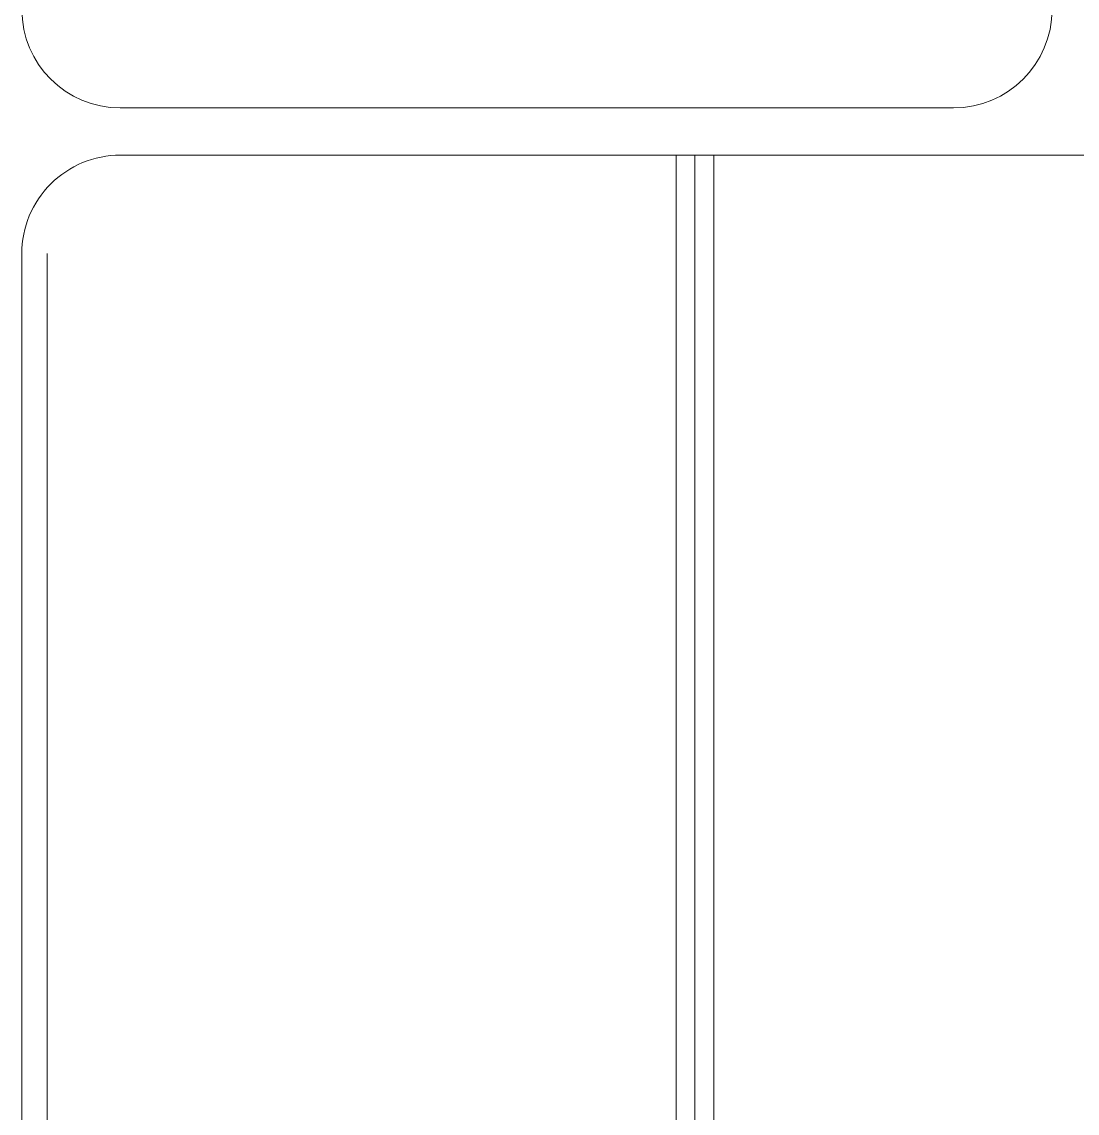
# Model space of a CAD drawing. Extents: x -12260 to 184725, y -29287 to 19916.
# Drawn here: x 4390.8 to 4532.8, y 6733.8 to 6880.7 of the extents above; entities that cross this region are included whole.
import ezdxf

# ---------------------------------------------------------------- set-up
doc = ezdxf.new("R2010")
doc.units = 0
doc.header["$LTSCALE"] = 0.25
doc.linetypes.add('DASHDOT', pattern=[25.4, 12.7, -6.35, 0, -6.35])
doc.layers.add('01-First Floor-FUR$0$LOADING', color=253, linetype='Continuous', lineweight=5)
doc.layers.add('E-LITE-CLNG-CNDT', color=6, linetype='DASHDOT', lineweight=35)
doc.layers.add('01-First Floor-FUR$0$TME-NON MEDICAL FURNITURE', color=242, linetype='Continuous')

# ---------------------------------------------------------------- blocks, each defined once
blk = doc.blocks.new('01-First Floor-FUR$0$GF21008-P')
at = {"layer": '01-First Floor-FUR$0$LOADING'}
for p, q in [((0.71658, -0.1974), (0.71658, 0)), ((0.71912, -0.1974), (0.71912, 0)), ((0.72166, -0.1974), (0.72166, 0)), ((0.80631, -0.18414), (0.80631, -0.01908)), ((0.8097, -0.18414), (0.8097, -0.01908)), ((-0.7767, -0.1974), (0.79645, -0.1974)), ((0.68432, -0.20374), (0.79645, -0.20374))]:
    blk.add_line(p, q, dxfattribs=at)
for centre, start, end in [((0.79645, -0.18414), 270, 0), ((0.68432, -0.21699), 90, 180), ((0.79645, -0.21699), 0, 90)]:
    blk.add_arc(centre, 0.01325, start, end, dxfattribs=at)
blk = doc.blocks.new('01-First Floor-FUR')
at = {"layer": '01-First Floor-FUR$0$TME-NON MEDICAL FURNITURE', "xscale": 1000, "yscale": 1000, "zscale": 1000, "rotation": 179.9999999998383}
blk.add_blockref('01-First Floor-FUR$0$GF21008-P', (5200.45, 6665.39, -0.1), dxfattribs=at)

msp = doc.modelspace()

# ---------------------------------------------------------------- block references
at = {"layer": 'E-LITE-CLNG-CNDT'}
msp.add_blockref('01-First Floor-FUR', (0, 0), dxfattribs=at)

doc.saveas('drawing.dxf')
